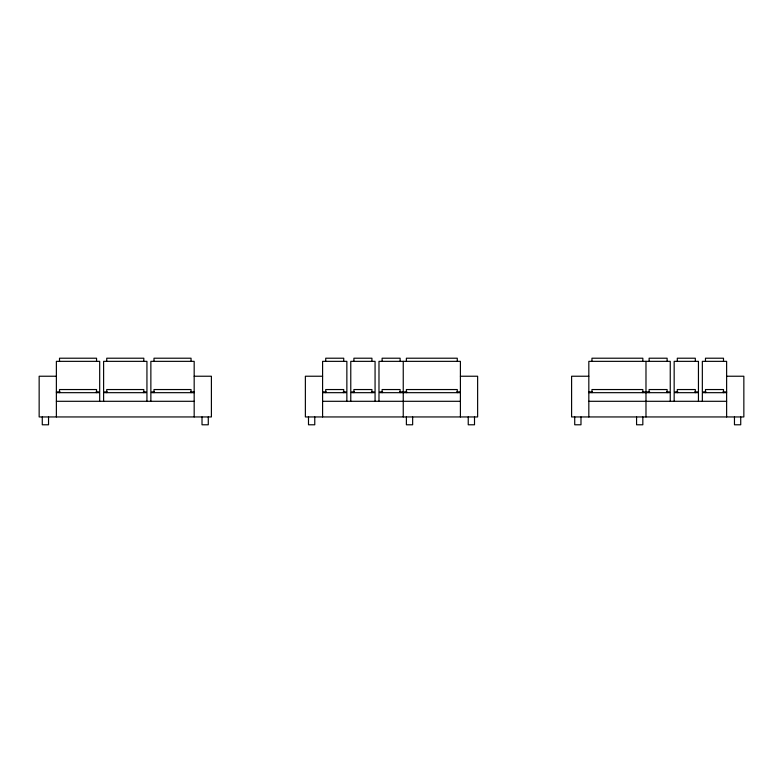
<?xml version="1.0" encoding="UTF-8"?>
<svg xmlns="http://www.w3.org/2000/svg" width="783" height="783" viewBox="0 0 783 783"><rect width="100%" height="100%" fill="white"/><g stroke="black" fill="none" stroke-linecap="round" stroke-linejoin="round"><path stroke-width="1.17" d="M56.376 376.231L39.15 376.231L39.15 416.947L211.4 416.947L211.4 376.231L194.174 376.231M322.596 376.231L305.37 376.231L305.37 416.947L477.63 416.947L477.63 376.231L460.404 376.231M588.826 376.231L571.6 376.231L571.6 416.947L743.85 416.947L743.85 376.231L726.624 376.231M56.376 391.892L59.988 391.892M96.084 391.892L99.686 391.892L99.686 361.345L56.376 361.345L56.376 416.947M107.222 391.892L103.61 391.892L103.61 361.345L146.94 361.345L146.94 391.892L143.328 391.892M154.476 391.892L150.865 391.892L150.865 361.345L194.174 361.345L194.174 416.947M190.572 391.892L194.174 391.892M322.596 391.892L326.237 391.892M343.218 391.892L346.859 391.892L346.859 361.345L322.596 361.345L322.596 416.947M354.425 391.892L350.774 391.892L350.774 361.345L375.067 361.345L375.067 391.892L371.416 391.892M382.623 391.892L378.982 391.892L378.982 361.345L460.404 361.345L460.404 416.947M399.604 391.892L406.896 391.892M456.753 391.892L460.404 391.892M588.826 391.892L592.467 391.892M642.334 391.892L649.616 391.892M666.607 391.892L670.248 391.892L670.248 361.345L588.826 361.345L588.826 416.947M677.804 391.892L674.163 391.892L674.163 361.345L698.446 361.345L698.446 391.892L694.805 391.892M705.982 391.892L702.341 391.892L702.341 361.345L726.624 361.345L726.624 416.947M722.983 391.892L726.624 391.892M56.376 392.674L99.686 392.674L99.686 401.297M194.174 392.674L150.865 392.674L150.865 401.297M322.596 392.674L346.859 392.674L346.859 401.297M460.404 392.674L378.982 392.674L378.982 401.297M588.826 392.674L670.248 392.674L670.248 401.297M726.624 392.674L702.341 392.674L702.341 401.297M56.376 401.297L194.174 401.297M322.596 401.297L460.404 401.297M588.826 401.297L726.624 401.297M740.728 416.947L740.728 424.787L734.464 424.787L734.464 416.947M723.492 361.345L723.492 358.213L705.473 358.213L705.473 361.345M723.492 392.674L723.492 389.543L705.473 389.543L705.473 392.674M698.446 401.297L698.446 392.674L674.163 392.674L674.163 401.297M695.314 361.345L695.314 358.213L677.295 358.213L677.295 361.345M695.314 392.674L695.314 389.543L677.295 389.543L677.295 392.674M667.116 361.345L667.116 358.213L649.117 358.213L649.117 361.345M667.116 392.674L667.116 389.543L649.117 389.543L649.117 392.674M645.985 361.345L645.985 391.892M645.985 392.674L645.985 416.947M642.853 361.345L642.853 358.213L591.958 358.213L591.958 361.345M642.853 392.674L642.853 389.543L591.958 389.543L591.958 392.674M642.833 416.947L642.833 424.787L636.569 424.787L636.569 416.947M580.986 416.947L580.986 424.787L574.722 424.787L574.722 416.947M474.508 416.947L474.508 424.787L468.234 424.787L468.234 416.947M457.272 361.345L457.272 358.213L406.377 358.213L406.377 361.345M457.272 392.674L457.272 389.543L406.377 389.543L406.377 392.674M412.651 416.947L412.651 424.787L406.387 424.787L406.387 416.947M403.245 361.345L403.245 391.892M403.245 392.674L403.245 416.947M400.113 361.345L400.113 358.213L382.114 358.213L382.114 361.345M400.113 392.674L400.113 389.543L382.114 389.543L382.114 392.674M375.067 401.297L375.067 392.674L350.774 392.674L350.774 401.297M371.935 361.345L371.935 358.213L353.906 358.213L353.906 361.345M371.935 392.674L371.935 389.543L353.906 389.543L353.906 392.674M343.727 361.345L343.727 358.213L325.728 358.213L325.728 361.345M343.727 392.674L343.727 389.543L325.728 389.543L325.728 392.674M314.766 416.947L314.766 424.787L308.492 424.787L308.492 416.947M208.278 416.947L208.278 424.787L202.014 424.787L202.014 416.947M191.042 361.345L191.042 358.213L153.997 358.213L153.997 361.345M191.042 392.674L191.042 389.543L153.997 389.543L153.997 392.674M146.94 401.297L146.94 392.674L103.61 392.674L103.61 401.297M143.808 361.345L143.808 358.213L106.742 358.213L106.742 361.345M143.808 392.674L143.808 389.543L106.742 389.543L106.742 392.674M96.554 361.345L96.554 358.213L59.508 358.213L59.508 361.345M96.554 392.674L96.554 389.543L59.508 389.543L59.508 392.674M48.536 416.947L48.536 424.787L42.272 424.787L42.272 416.947"/></g></svg>
